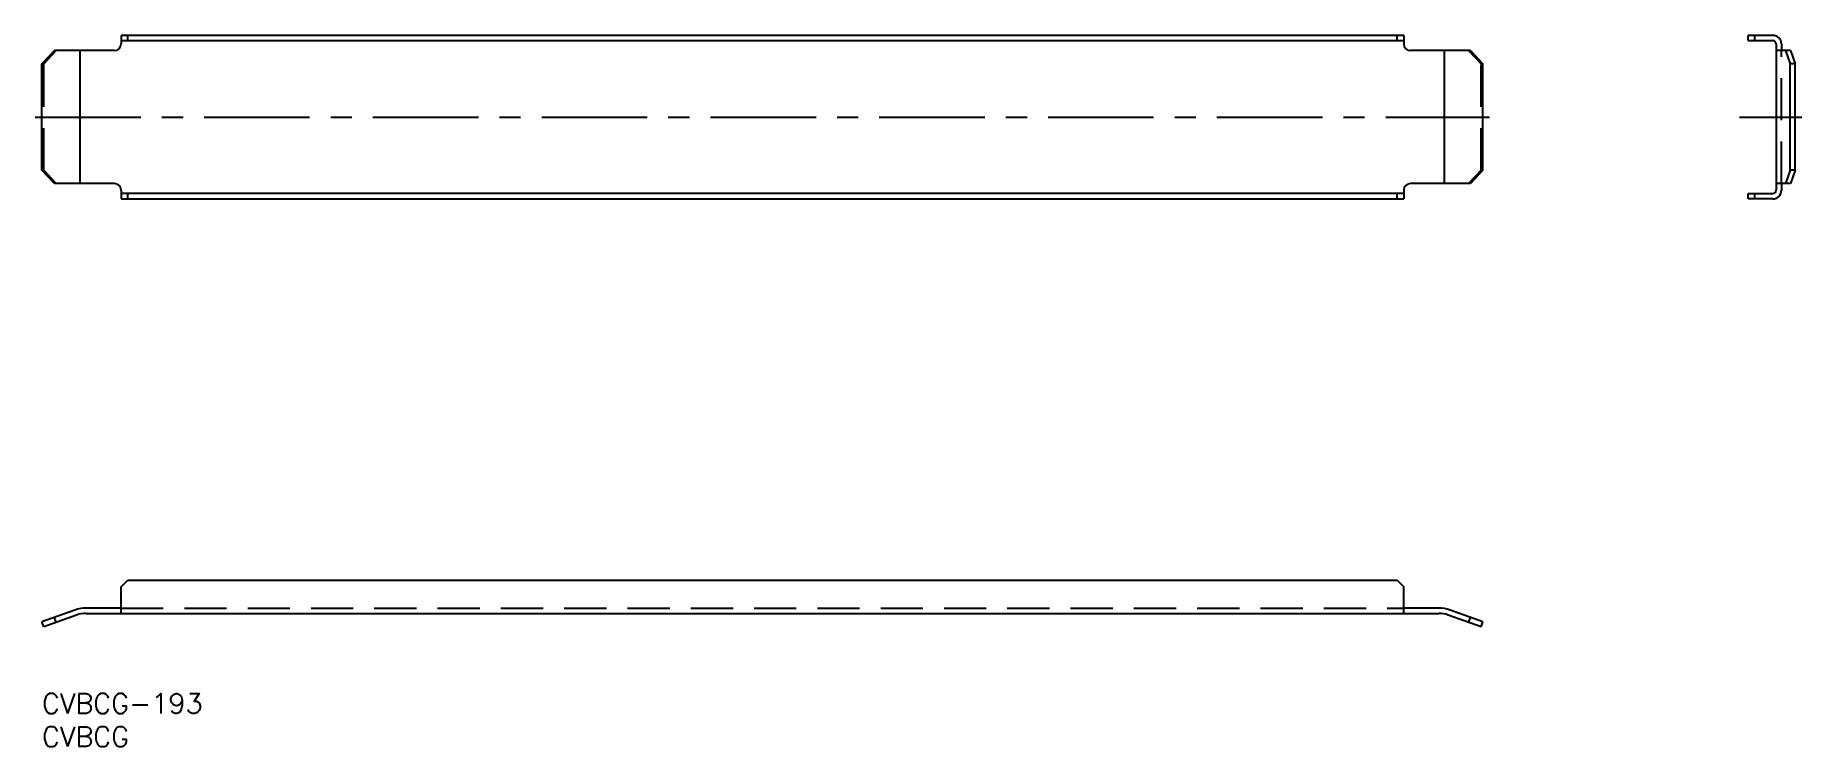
# Model space of a CAD drawing. Extents: x -1 to 265, y -8 to 99.
import ezdxf

# ---------------------------------------------------------------- set-up
doc = ezdxf.new("R2010")
doc.units = 0
doc.header["$LTSCALE"] = 0.5
doc.linetypes.add('CENTER', pattern=[50.8, 31.75, -6.35, 6.35, -6.35])
doc.linetypes.add('DASHED', pattern=[19.05, 12.7, -6.35])
for name, color, linetype in [('MSM_CENTER', 1, 'CENTER'), ('MSM_CONTINUOUS', 7, 'CONTINUOUS'), ('MSM_DASHED', 4, 'DASHED'), ('MSM_PART_NUMBER', 7, 'CONTINUOUS')]:
    doc.layers.add(name, color=color, linetype=linetype)
doc.styles.get("Standard").update_dxf_attribs({"font": 'txt.shx', "height": 3, "bigfont": 'bigfont.shx'})

msp = doc.modelspace()

# ---------------------------------------------------------------- linework, layer by layer
at = {"layer": 'MSM_CENTER'}
for p, q in [((-1, 86.69), (217.82, 86.69)), ((255.43, 86.69), (264.79, 86.69))]:
    msp.add_line(p, q, dxfattribs=at)
at = {"layer": 'MSM_CONTINUOUS'}
for p, q in [((11.91, 98.99), (11.91, 97.69)), ((204.91, 98.99), (11.91, 98.99)), ((12.91, 98.19), (12.91, 98.99)), ((203.91, 98.19), (203.91, 98.99)), ((204.91, 98.99), (204.91, 97.69)), ((260.44, 98.99), (256.74, 98.99)), ((256.74, 98.19), (256.74, 98.99)), ((257.74, 98.19), (257.74, 98.99)), ((0, 94.69), (1.88, 96.69)), ((10.91, 96.69), (1.88, 96.69)), ((5.77, 76.69), (5.77, 96.69)), ((11.91, 98.19), (204.91, 98.19)), ((214.94, 96.69), (205.91, 96.69)), ((211.05, 76.69), (211.05, 96.69)), ((214.94, 96.69), (216.82, 94.69)), ((256.74, 98.19), (260.44, 98.19)), ((260.94, 97.69), (260.94, 75.69)), ((263.11, 96.69), (260.94, 96.69)), ((261.74, 97.69), (261.74, 96.69)), ((262.35, 96.69), (263.04, 94.69)), ((263.11, 96.69), (263.79, 94.69)), ((0, 78.69), (0, 94.69)), ((216.82, 78.69), (216.82, 94.69)), ((263.04, 78.69), (263.04, 94.69)), ((263.79, 94.69), (263.04, 94.69)), ((263.79, 78.69), (263.79, 94.69)), ((1.88, 76.69), (0, 78.69)), ((216.82, 78.69), (214.94, 76.69)), ((263.04, 78.69), (262.35, 76.69)), ((263.79, 78.69), (263.04, 78.69)), ((263.79, 78.69), (263.11, 76.69)), ((10.91, 76.69), (1.88, 76.69)), ((11.91, 75.69), (11.91, 74.39)), ((204.91, 75.19), (11.91, 75.19)), ((12.91, 74.39), (12.91, 75.19)), ((203.91, 74.39), (203.91, 75.19)), ((204.91, 75.69), (204.91, 74.39)), ((214.94, 76.69), (205.91, 76.69)), ((256.74, 75.19), (260.44, 75.19)), ((256.74, 74.39), (256.74, 75.19)), ((257.74, 74.39), (257.74, 75.19)), ((263.11, 76.69), (260.94, 76.69)), ((261.74, 76.69), (261.74, 75.69)), ((11.91, 74.39), (204.91, 74.39)), ((260.44, 74.39), (256.74, 74.39)), ((11.91, 16.05), (12.91, 17.05)), ((11.91, 12.05), (11.91, 16.05)), ((12.91, 17.05), (203.91, 17.05)), ((203.91, 17.05), (204.91, 16.05)), ((204.91, 12.05), (204.91, 16.05)), ((4.94, 12.55), (0, 10.75)), ((0.27, 10), (0, 10.75)), ((5.22, 11.8), (0.27, 10)), ((2.15, 10.68), (1.88, 11.44)), ((11.91, 12.85), (6.65, 12.85)), ((6.65, 12.05), (210.17, 12.05)), ((210.17, 12.85), (204.91, 12.85)), ((216.55, 10), (211.61, 11.8)), ((216.82, 10.75), (211.88, 12.55)), ((214.67, 10.68), (214.94, 11.44)), ((216.55, 10), (216.82, 10.75))]:
    msp.add_line(p, q, dxfattribs=at)
for centre, radius, start, end in [((260.44, 97.69), 1.3, 0, 90), ((10.91, 97.69), 1, 270, 0), ((205.91, 97.69), 1, 180, 270), ((260.44, 97.69), 0.5, 0, 90), ((10.91, 75.69), 1, 0, 90), ((205.91, 75.69), 1, 90, 180), ((260.44, 75.69), 0.5, 270, 0), ((260.44, 75.69), 1.3, 270, 0), ((6.65, 7.85), 5, 90, 110), ((6.65, 7.85), 4.2, 90, 110), ((210.17, 7.85), 5, 70, 90), ((210.17, 7.85), 4.2, 70, 90)]:
    msp.add_arc(centre, radius, start, end, dxfattribs=at)
at = {"layer": 'MSM_DASHED'}
for p, q in [((0.27, 94.69), (2.15, 96.69)), ((214.67, 96.69), (216.55, 94.69)), ((261.74, 76.69), (261.74, 96.69)), ((0.27, 94.69), (0, 94.69)), ((0.27, 78.69), (0.27, 94.69)), ((216.55, 78.69), (216.55, 94.69)), ((216.55, 94.69), (216.82, 94.69)), ((0.27, 78.69), (0, 78.69)), ((2.15, 76.69), (0.27, 78.69)), ((216.55, 78.69), (214.67, 76.69)), ((216.55, 78.69), (216.82, 78.69)), ((11.91, 12.85), (204.91, 12.85))]:
    msp.add_line(p, q, dxfattribs=at)

# ---------------------------------------------------------------- texts
at = {"layer": 'MSM_PART_NUMBER'}
for s, p in [('CVBCG-193', (0, -3)), ('CVBCG', (0, -8))]:
    msp.add_text(s, height=3, dxfattribs=at).set_placement(p)

doc.saveas('drawing.dxf')
